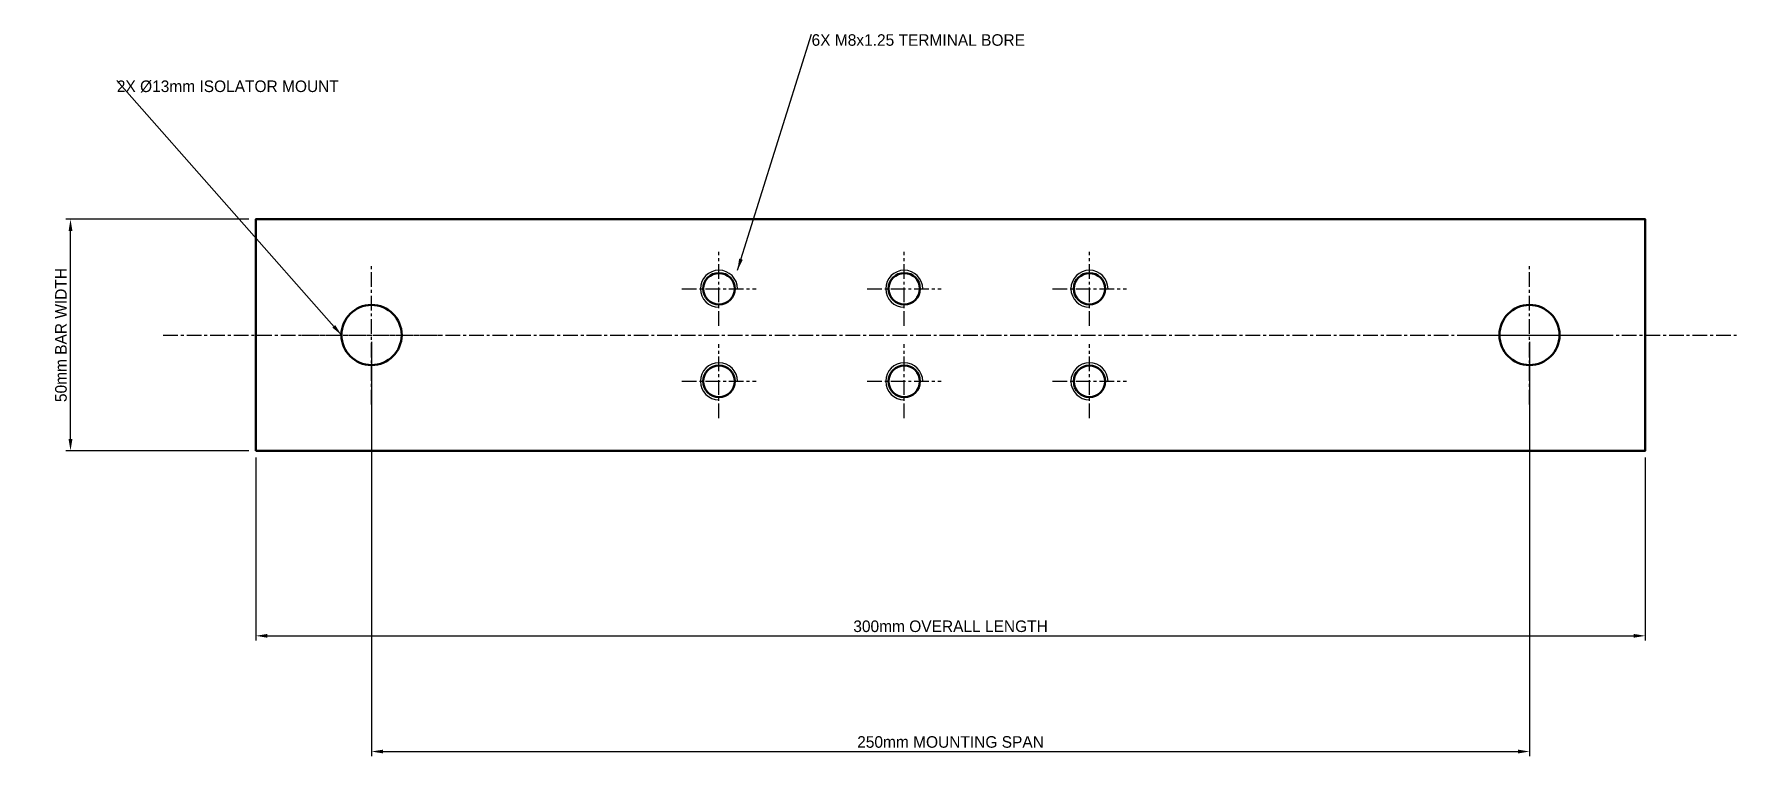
# Model space of a CAD drawing. Header units: metres. Extents: x -48 to 320, y -69 to 90.
import ezdxf

# ---------------------------------------------------------------- set-up
doc = ezdxf.new("R2010")
doc.units = ezdxf.units.M
doc.linetypes.add('CENTER', pattern=[5.08, 3.175, -0.635, 0.635, -0.635])
for name, color, linetype, lineweight in [('CENTERLINES', 7, 'CENTER', 25), ('DETAILS', 7, 'Continuous', 25), ('DIMENSIONS', 7, 'Continuous', 25), ('GEOMETRY', 7, 'Continuous', 50)]:
    doc.layers.add(name, color=color, linetype=linetype, lineweight=lineweight)
doc.dimstyles.new('ENGINEERING_STYLE', dxfattribs={"dimtxt": 2.5, "dimasz": 2.5, "dimexe": 1, "dimexo": 1.5, "dimgap": 0.8, "dimtad": 1, "dimcen": 2.5, "dimazin": 3, "dimtfac": 1, "dimtmove": 0, "dimatfit": 3, "dimtfill": 1})

msp = doc.modelspace()

# ---------------------------------------------------------------- linework, layer by layer
at = {"layer": 'CENTERLINES'}
for p, q in [((100, 27), (100, 43)), ((140, 27), (140, 43)), ((180, 27), (180, 43)), ((25, 10), (25, 40)), ((275, 10), (275, 40)), ((92, 35), (108, 35)), ((132, 35), (148, 35)), ((172, 35), (188, 35)), ((-20, 25), (320, 25)), ((10, 25), (40, 25)), ((100, 7), (100, 23)), ((140, 7), (140, 23)), ((180, 7), (180, 23)), ((260, 25), (290, 25)), ((92, 15), (108, 15)), ((132, 15), (148, 15)), ((172, 15), (188, 15))]:
    msp.add_line(p, q, dxfattribs=at)
at = {"layer": 'DETAILS'}
for centre in [(100, 35), (140, 35), (180, 35), (100, 15), (140, 15), (180, 15)]:
    msp.add_arc(centre, 4, 0, 270, dxfattribs=at)
at = {"layer": 'GEOMETRY'}
msp.add_lwpolyline([(0, 0), (300, 0), (300, 50), (0, 50)], close=True, dxfattribs=at)
for centre, radius in [((100, 35), 3.4), ((140, 35), 3.4), ((180, 35), 3.4), ((25, 25), 6.5), ((275, 25), 6.5), ((100, 15), 3.4), ((140, 15), 3.4), ((180, 15), 3.4)]:
    msp.add_circle(centre, radius, dxfattribs=at)

# ---------------------------------------------------------------- texts
at = {"layer": 'DIMENSIONS', "char_height": 2.5, "attachment_point": 1}
for s, insert in [('6X M8x1.25 TERMINAL BORE', (120, 90)), ('2X %%C13mm ISOLATOR MOUNT', (-30, 80))]:
    msp.add_mtext(s, dxfattribs=dict(at, insert=insert))

# ---------------------------------------------------------------- leaders
at = {"layer": 'DIMENSIONS'}
msp.add_leader([(104, 39), (120, 90)], dimstyle='ENGINEERING_STYLE', dxfattribs=at)

# ---------------------------------------------------------------- next in the draw order: dimensions: what is measured, and where the dimension line sits
msp.add_linear_dim(base=(0, -40), p1=(0, 0), p2=(300, 0), text='300mm OVERALL LENGTH', dimstyle='ENGINEERING_STYLE', dxfattribs=at).render()

# ---------------------------------------------------------------- next in the draw order: dimensions: what is measured, and where the dimension line sits
msp.add_linear_dim(base=(-40, 0), p1=(0, 0), p2=(0, 50), angle=90, text='50mm BAR WIDTH', dimstyle='ENGINEERING_STYLE', dxfattribs=at).render()
msp.add_linear_dim(base=(25, -65), p1=(25, 25), p2=(275, 25), text='250mm MOUNTING SPAN', dimstyle='ENGINEERING_STYLE', dxfattribs=at).render()

# ---------------------------------------------------------------- next in the draw order: leaders
msp.add_leader([(18.5, 25), (-30, 80)], dimstyle='ENGINEERING_STYLE', dxfattribs=at)

doc.saveas('drawing.dxf')
